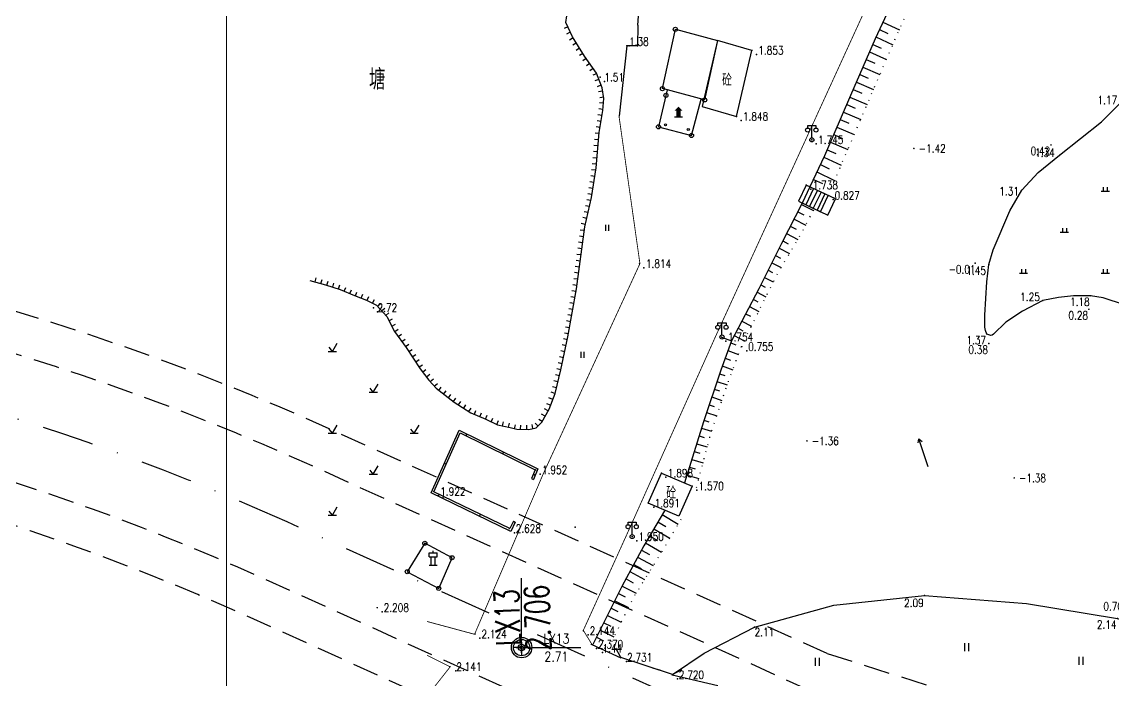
# Model space of a CAD drawing. Extents: x 500036 to 1001740, y 2543128 to 5086681.
# Drawn here: x 500587.9 to 500721.3, y 2544209.9 to 2544290.3 of the extents above; entities that cross this region are included whole.
import ezdxf
from ezdxf.enums import TextEntityAlignment as Align

# ---------------------------------------------------------------- set-up
doc = ezdxf.new("R2010")
doc.units = 0
doc.header["$LTSCALE"] = 0.5
for name, pattern in [('DASHDOT', [25.4, 12.7, -6.35, 0, -6.35]), ('HIDDEN', [9.525, 6.35, -3.175]), ('X4', [1.6, 0, -1.6]), ('X5', [3, 2, -1])]:
    doc.linetypes.add(name, pattern=pattern)
doc.layers.get('0').update_dxf_attribs({"linetype": 'CONTINUOUS', "lineweight": 5})
for name, color, linetype in [('GCD', 8, 'CONTINUOUS'), ('L-道路中线', 6, 'DASHDOT'), ('地形图', 8, 'CONTINUOUS'), ('控制导线点', 7, 'CONTINUOUS'), ('路基边线', 1, 'CONTINUOUS'), ('路面边线', 7, 'CONTINUOUS')]:
    doc.layers.add(name, color=color, linetype=linetype)
doc.styles.add('HZ', font='romans.shx', dxfattribs={"width": 0.8, "bigfont": 'hztxt.shx'})
doc.styles.get("Standard").update_dxf_attribs({"font": 'simplex1.shx', "width": 0.7, "bigfont": 'hztxt.shx'})
doc.linetypes.add('10421', pattern='A,2,[150,AAA.SHX,S=1,R=0,X=0,Y=1],1e-11', length=2)
doc.linetypes.add('10422', pattern='A,2,[150,AAA.SHX,S=1,R=0,X=0,Y=1],2,[177,AAA.SHX,S=1,R=0,X=0,Y=0.8],1e-09', length=4)

# ---------------------------------------------------------------- blocks, each defined once
blk = doc.blocks.new('控制导线点')
at = {"layer": '控制导线点'}
for p, q in [((500961.792, 2543567.946, 3.298), (500960.192, 2543567.946)), ((500962.192, 2543568.346, 3.298), (500962.192, 2543569.946)), ((500962.592, 2543567.946, 3.298), (500964.192, 2543567.946)), ((500962.192, 2543567.546, 3.298), (500962.192, 2543565.946))]:
    blk.add_line(p, q, dxfattribs=at)
for centre, radius in [((500962.192, 2543567.946), 2.5), ((500962.192, 2543567.946), 2), ((500962.192, 2543567.946, 3.298), 0.4)]:
    blk.add_circle(centre, radius, dxfattribs=at)
blk = doc.blocks.new('GC200')
at = {"linetype": 'Continuous', "const_width": 0.2, "flags": 128}
blk.add_lwpolyline([(-0.1, 0, 1), (0.1, 0, 1)], format="xyb", close=True, dxfattribs=at)
blk = doc.blocks.new('gc116')
for p, q in [((-1.3, 0), (-0.8, 0)), ((0, 1.3), (0, 0.8)), ((1.3, 0), (0.8, 0)), ((0, -1.3), (0, -0.8))]:
    blk.add_line(p, q)
blk.add_circle((0, 0), 0.8)
blk.add_point((0, 0))
blk = doc.blocks.new('gc121')
for p, q in [((-0.5, -1), (-0.5, 1)), ((0.5, -1), (0.5, 1))]:
    blk.add_line(p, q)
blk = doc.blocks.new('gc123')
for p, q in [((-1, 0), (1, 0)), ((0, 0), (-0.8, 1)), ((0, 0), (1.2, 2))]:
    blk.add_line(p, q)
blk = doc.blocks.new('O9')
blk.add_line((-0.001, 0), (0.001, 0))
for points in [[(-0.001, 0.0015), (0, 0.0025), (0.001, 0.0015)], [(-0.0005, 0.0015), (0.0005, 0.0015), (-0.0005, 0), (0.0005, 0)]]:
    blk.add_solid(points)
blk = doc.blocks.new('ST')
for p, q in [((-0.001, 0.003), (0.001, 0.003)), ((-0.001, 0.002), (0.001, 0.002)), ((-0.001, 0), (0.001, 0))]:
    blk.add_line(p, q)
for points in [[(-0.001, 0.002), (-0.001, 0.003)], [(0, 0.003), (0, 0.0035)], [(0.001, 0.002), (0.001, 0.003)], [(-0.0005, 0), (-0.0005, 0.002)], [(0.0005, 0), (0.0005, 0.002)]]:
    blk.add_lwpolyline(points)
blk = doc.blocks.new('VE')
for p, q in [((-0.0004, 0.0015), (-0.0004, 0)), ((0, 0), (0, 0)), ((0.0004, 0), (0.0004, 0.0015))]:
    blk.add_line(p, q)
blk = doc.blocks.new('HM')
for p, q in [((0, 0), (0.00725, 0)), ((0.00325, 0), (0.00325, 0)), ((0.00635, 0.0005), (0.00725, 0)), ((0.00725, 0), (0.00635, -0.0005))]:
    blk.add_line(p, q)
blk = doc.blocks.new('S5')
blk.add_circle((0, 0), 0.00025)
blk = doc.blocks.new('gc097')
for p, q in [((-1, 2.9), (-1, 3.5)), ((-1, 3.5), (1, 3.5)), ((0, 0.5), (0, 3.5)), ((1, 3.5), (1, 2.9))]:
    blk.add_line(p, q)
for centre in [(-1, 2.4), (1, 2.4), (0, 0)]:
    blk.add_circle(centre, 0.5)
blk = doc.blocks.new('TA')
at = {"style": 'HZ', "width": 0.8}
blk.add_text('塘', height=0.005, dxfattribs=at).set_placement((-0.00014, -0.00226), align=Align.CENTER)
blk = doc.blocks.new('gc119')
for p, q in [((-1, 0), (1, 0)), ((-0.5, 1), (-0.5, 0)), ((0.5, 1), (0.5, 0))]:
    blk.add_line(p, q)

msp = doc.modelspace()

# ---------------------------------------------------------------- linework, layer by layer
msp.add_lwpolyline([(500612.923, 2544631.656), (500974.652, 2544631.656), (500974.652, 2544158.863), (500612.923, 2544158.863)], close=True)
at = {"layer": 'L-道路中线'}
msp.add_lwpolyline([(501372.798, 2544141.402), (501295.572, 2544140.992, 0.2016589), (501252.796, 2544122.74), (501210.097, 2544078.662, -0.2073104), (501166.019, 2544060.418), (501019.295, 2544062.821, -0.102157), (500960.096, 2544076.059), (500620.317, 2544229.262, 0.0874253), (500519.419, 2544254.939), (500155.262, 2544282.222), (500036.321, 2544282.222)], format="xyb", dxfattribs=at)
at = {"layer": '地形图', "linetype": 'Continuous'}
for p, q in [((500663.187, 2544289.944), (500665.251, 2544316.664)), ((500654.625, 2544289.745), (500654.172, 2544289.532)), ((500693.145, 2544290.312), (500695.16, 2544289.374)), ((500654.943, 2544289.066), (500654.491, 2544288.853)), ((500655.275, 2544288.394), (500654.852, 2544288.127)), ((500667.8, 2544289.42), (500667.799, 2544289.421)), ((500692.3, 2544288.499), (500694.353, 2544287.543)), ((500692.722, 2544289.406), (500693.739, 2544288.932)), ((500655.676, 2544287.76), (500655.253, 2544287.493)), ((500656.077, 2544287.126), (500655.654, 2544286.859)), ((500691.897, 2544287.584), (500692.936, 2544287.135)), ((500656.478, 2544286.492), (500656.055, 2544286.225)), ((500656.891, 2544285.866), (500656.48, 2544285.581)), ((500691.103, 2544285.748), (500692.144, 2544285.298)), ((500691.5, 2544286.666), (500693.579, 2544285.767)), ((500657.319, 2544285.25), (500656.908, 2544284.965)), ((500657.746, 2544284.634), (500657.335, 2544284.349)), ((500690.706, 2544284.831), (500692.791, 2544283.928)), ((500658.155, 2544284.008), (500657.688, 2544283.829)), ((500658.422, 2544283.307), (500657.955, 2544283.129)), ((500689.912, 2544282.995), (500692.004, 2544282.09)), ((500690.309, 2544283.913), (500691.353, 2544283.461)), ((500658.69, 2544282.607), (500658.223, 2544282.428)), ((500658.888, 2544281.887), (500658.396, 2544281.797)), ((500689.515, 2544282.077), (500690.562, 2544281.624)), ((500658.993, 2544280.404), (500658.495, 2544280.451)), ((500659.023, 2544281.149), (500658.531, 2544281.059)), ((500688.722, 2544280.241), (500689.773, 2544279.788)), ((500689.118, 2544281.159), (500691.218, 2544280.255)), ((500658.814, 2544278.915), (500658.32, 2544278.993)), ((500658.923, 2544279.657), (500658.425, 2544279.704)), ((500688.327, 2544279.322), (500690.43, 2544278.417)), ((500658.58, 2544277.434), (500658.086, 2544277.512)), ((500658.697, 2544278.175), (500658.203, 2544278.252)), ((500687.536, 2544277.486), (500689.642, 2544276.578)), ((500687.931, 2544278.404), (500688.984, 2544277.951)), ((500658.472, 2544276.692), (500657.975, 2544276.738)), ((500687.14, 2544276.567), (500688.194, 2544276.113)), ((500658.333, 2544275.198), (500657.836, 2544275.245)), ((500658.403, 2544275.945), (500657.905, 2544275.991)), ((500686.745, 2544275.649), (500688.855, 2544274.74)), ((500658.195, 2544273.705), (500657.697, 2544273.751)), ((500658.264, 2544274.451), (500657.766, 2544274.498)), ((500685.948, 2544273.814), (500688.034, 2544272.824)), ((500686.349, 2544274.73), (500687.405, 2544274.275)), ((500658.037, 2544272.213), (500657.543, 2544272.289)), ((500658.125, 2544272.958), (500657.627, 2544273.004)), ((500685.519, 2544272.911), (500686.579, 2544272.407)), ((500657.811, 2544270.731), (500657.317, 2544270.806)), ((500657.924, 2544271.472), (500657.43, 2544271.547)), ((500684.661, 2544271.105), (500685.756, 2544270.584)), ((500685.09, 2544272.008), (500687.246, 2544270.984)), ((500657.698, 2544269.989), (500657.204, 2544270.065)), ((500683.78, 2544270.416), (500682.835, 2544268.429)), ((500683.78, 2544270.416, 0.827), (500682.835, 2544268.429, 0.827)), ((500684.232, 2544270.201), (500683.287, 2544268.214)), ((500684.683, 2544269.987), (500683.738, 2544268)), ((500686.457, 2544269.143), (500683.78, 2544270.416)), ((500687.36, 2544268.714, 0.827), (500683.78, 2544270.416, 0.827)), ((500685.135, 2544269.772), (500684.19, 2544267.785)), ((500685.586, 2544269.557), (500684.641, 2544267.57)), ((500657.444, 2544268.512), (500656.956, 2544268.623)), ((500657.585, 2544269.248), (500657.09, 2544269.323)), ((500682.835, 2544268.429), (500685.512, 2544267.156)), ((500682.835, 2544268.429, 0.827), (500686.415, 2544266.727, 0.827)), ((500686.038, 2544269.342), (500685.093, 2544267.356)), ((500685.512, 2544267.156, 0.827), (500686.457, 2544269.143, 0.827)), ((500686.415, 2544266.727, 0.827), (500687.36, 2544268.714, 0.827)), ((500657.108, 2544267.05), (500656.621, 2544267.161)), ((500657.276, 2544267.781), (500656.789, 2544267.892)), ((500682.743, 2544267.152), (500683.464, 2544266.783)), ((500683.199, 2544268.043), (500684.649, 2544267.3)), ((500656.773, 2544265.587), (500656.286, 2544265.699)), ((500656.941, 2544266.319), (500656.454, 2544266.43)), ((500682.287, 2544266.262), (500683.72, 2544265.528)), ((500656.548, 2544264.106), (500656.052, 2544264.172)), ((500656.647, 2544264.849), (500656.152, 2544264.915)), ((500681.375, 2544264.482), (500682.756, 2544263.775)), ((500681.831, 2544265.372), (500682.543, 2544265.007)), ((500656.448, 2544263.362), (500655.953, 2544263.429)), ((500680.919, 2544263.592), (500681.582, 2544263.253)), ((500656.249, 2544261.875), (500655.753, 2544261.942)), ((500656.349, 2544262.619), (500655.853, 2544262.685)), ((500680.018, 2544261.807), (500680.625, 2544261.502)), ((500680.467, 2544262.7), (500681.741, 2544262.06)), ((500656.05, 2544260.389), (500655.554, 2544260.455)), ((500656.149, 2544261.132), (500655.654, 2544261.198)), ((500679.569, 2544260.913), (500680.721, 2544260.334)), ((500623.739, 2544258.587), (500623.868, 2544259.07)), ((500624.463, 2544258.393), (500624.592, 2544258.876)), ((500655.851, 2544258.902), (500655.355, 2544258.968)), ((500655.95, 2544259.645), (500655.455, 2544259.712)), ((500678.671, 2544259.126), (500679.754, 2544258.582)), ((500679.12, 2544260.02), (500679.665, 2544259.746)), ((500625.185, 2544258.191), (500625.339, 2544258.667)), ((500625.899, 2544257.96), (500626.053, 2544258.436)), ((500626.613, 2544257.73), (500626.766, 2544258.206)), ((500627.308, 2544257.451), (500627.506, 2544257.91)), ((500627.996, 2544257.153), (500628.195, 2544257.612)), ((500655.638, 2544257.417), (500655.146, 2544257.504)), ((500655.751, 2544258.159), (500655.256, 2544258.225)), ((500678.222, 2544258.233), (500678.765, 2544257.96)), ((500628.688, 2544256.863), (500628.86, 2544257.333)), ((500629.392, 2544256.605), (500629.564, 2544257.075)), ((500630.093, 2544256.34), (500630.326, 2544256.783)), ((500630.757, 2544255.991), (500630.99, 2544256.434)), ((500655.508, 2544256.679), (500655.016, 2544256.766)), ((500677.301, 2544256.458), (500677.855, 2544256.167)), ((500677.765, 2544257.343), (500678.855, 2544256.771)), ((500631.377, 2544255.585), (500631.746, 2544255.922)), ((500631.883, 2544255.031), (500632.252, 2544255.368)), ((500632.388, 2544254.477), (500632.758, 2544254.815)), ((500655.247, 2544255.202), (500654.755, 2544255.288)), ((500655.378, 2544255.94), (500654.885, 2544256.027)), ((500676.836, 2544255.572), (500677.965, 2544254.98)), ((500632.772, 2544253.838), (500633.214, 2544254.071)), ((500654.987, 2544253.724), (500654.494, 2544253.811)), ((500655.117, 2544254.463), (500654.625, 2544254.55)), ((500675.907, 2544253.801), (500677.075, 2544253.188)), ((500676.371, 2544254.687), (500676.946, 2544254.385)), ((500633.122, 2544253.174), (500633.564, 2544253.408)), ((500633.476, 2544252.513), (500633.882, 2544252.805)), ((500633.913, 2544251.904), (500634.32, 2544252.196)), ((500654.726, 2544252.247), (500654.234, 2544252.334)), ((500654.857, 2544252.986), (500654.364, 2544253.073)), ((500675.442, 2544252.916), (500676.036, 2544252.604)), ((500634.351, 2544251.295), (500634.757, 2544251.587)), ((500634.788, 2544250.686), (500635.195, 2544250.978)), ((500654.424, 2544250.778), (500653.935, 2544250.884)), ((500654.582, 2544251.511), (500654.094, 2544251.617)), ((500674.547, 2544251.13), (500675.192, 2544250.892)), ((500674.977, 2544252.03), (500676.186, 2544251.396)), ((500635.209, 2544250.065), (500635.624, 2544250.343)), ((500635.625, 2544249.441), (500636.041, 2544249.719)), ((500654.265, 2544250.045), (500653.776, 2544250.151)), ((500674.201, 2544250.191), (500675.491, 2544249.717)), ((500636.042, 2544248.818), (500636.458, 2544249.095)), ((500636.459, 2544248.194), (500636.874, 2544248.472)), ((500653.948, 2544248.579), (500653.459, 2544248.685)), ((500654.106, 2544249.312), (500653.618, 2544249.418)), ((500673.511, 2544248.314), (500674.797, 2544247.841)), ((500673.856, 2544249.253), (500674.5, 2544249.016)), ((500636.9, 2544247.588), (500637.298, 2544247.891)), ((500637.355, 2544246.992), (500637.753, 2544247.295)), ((500653.608, 2544247.118), (500653.123, 2544247.239)), ((500653.788, 2544247.846), (500653.303, 2544247.967)), ((500673.177, 2544247.372), (500673.82, 2544247.155)), ((500637.821, 2544246.404), (500638.199, 2544246.732)), ((500638.312, 2544245.837), (500638.69, 2544246.164)), ((500638.861, 2544245.333), (500639.165, 2544245.73)), ((500653.247, 2544245.662), (500652.762, 2544245.783)), ((500653.428, 2544246.39), (500652.942, 2544246.511)), ((500672.538, 2544245.476), (500673.161, 2544245.267)), ((500672.858, 2544246.424), (500674.116, 2544246)), ((500639.457, 2544244.877), (500639.761, 2544245.275)), ((500640.053, 2544244.422), (500640.357, 2544244.82)), ((500640.65, 2544243.967), (500640.953, 2544244.365)), ((500652.798, 2544244.234), (500652.331, 2544244.412)), ((500653.065, 2544244.935), (500652.597, 2544245.113)), ((500672.219, 2544244.529), (500673.467, 2544244.108)), ((500641.276, 2544243.556), (500641.544, 2544243.978)), ((500641.91, 2544243.154), (500642.177, 2544243.576)), ((500642.543, 2544242.752), (500642.811, 2544243.175)), ((500643.212, 2544242.419), (500643.408, 2544242.879)), ((500652.238, 2544242.845), (500651.799, 2544243.085)), ((500652.531, 2544243.533), (500652.064, 2544243.711)), ((500671.899, 2544243.581), (500672.525, 2544243.37)), ((500643.902, 2544242.124), (500644.098, 2544242.584)), ((500644.592, 2544241.83), (500644.788, 2544242.29)), ((500645.269, 2544241.509), (500645.484, 2544241.96)), ((500645.947, 2544241.187), (500646.161, 2544241.639)), ((500646.67, 2544240.996), (500646.78, 2544241.483)), ((500651.516, 2544241.53), (500651.078, 2544241.77)), ((500651.877, 2544242.187), (500651.438, 2544242.428)), ((500671.26, 2544241.686), (500671.889, 2544241.474)), ((500671.58, 2544242.634), (500672.834, 2544242.211)), ((500647.401, 2544240.83), (500647.512, 2544241.318)), ((500648.129, 2544240.651), (500648.251, 2544241.136)), ((500648.871, 2544240.579), (500648.875, 2544241.079)), ((500649.621, 2544240.573), (500649.625, 2544241.073)), ((500650.362, 2544240.669), (500650.266, 2544241.159)), ((500651.007, 2544240.984), (500650.656, 2544241.34)), ((500670.963, 2544240.731), (500672.213, 2544240.349)), ((500642.192, 2544239.791), (500642.302, 2544240.015)), ((500670.378, 2544238.819), (500671.675, 2544238.422)), ((500670.67, 2544239.775), (500671.301, 2544239.582)), ((500646.676, 2544237.579), (500646.786, 2544237.803)), ((500670.085, 2544237.863), (500670.752, 2544237.659)), ((500639.766, 2544236.308), (500639.538, 2544236.41)), ((500669.793, 2544236.906), (500671.163, 2544236.487)), ((500650.432, 2544235.095), (500650.662, 2544234.998)), ((500669.208, 2544234.994), (500670.651, 2544234.552)), ((500669.5, 2544235.95), (500670.204, 2544235.735)), ((500639.435, 2544232.364), (500639.326, 2544232.139)), ((500643.938, 2544230.191), (500643.829, 2544229.966)), ((500666.161, 2544230.156), (500668.123, 2544229.001)), ((500665.147, 2544228.432), (500667.102, 2544227.282)), ((500665.654, 2544229.294), (500666.633, 2544228.718)), ((500664.64, 2544227.57), (500665.615, 2544226.996)), ((500663.645, 2544225.835), (500664.621, 2544225.31)), ((500664.133, 2544226.708), (500666.08, 2544225.562)), ((500663.171, 2544224.955), (500665.068, 2544223.933)), ((500662.222, 2544223.194), (500664.011, 2544222.23)), ((500662.696, 2544224.075), (500663.618, 2544223.578)), ((500661.748, 2544222.314), (500662.615, 2544221.847)), ((500660.826, 2544220.539), (500661.658, 2544220.123)), ((500661.274, 2544221.433), (500662.985, 2544220.577)), ((500660.379, 2544219.645), (500662.046, 2544218.811)), ((500659.484, 2544217.856), (500661.158, 2544217.018)), ((500659.931, 2544218.751), (500660.767, 2544218.333)), ((500659.036, 2544216.962), (500659.876, 2544216.542)), ((500658.142, 2544215.173), (500658.984, 2544214.752)), ((500658.589, 2544216.068), (500660.271, 2544215.226)), ((500650.239, 2544213.92), (500656.239, 2544213.92)), ((500661.102, 2544212.72), (500660.524, 2544213.862)), ((500661.092, 2544212.7), (500661.102, 2544212.72)), ((500667.421, 2544210.646), (500668.563, 2544211.224)), ((500667.399, 2544210.608), (500667.421, 2544210.646))]:
    msp.add_line(p, q, dxfattribs=at)
at = {"layer": '地形图', "linetype": 'X5'}
msp.add_line((500667.421, 2544210.646), (500661.102, 2544212.72), dxfattribs=at)
at = {"layer": '地形图', "linetype": '10421', "flags": 128}
msp.add_lwpolyline([(500751.828, 2544218.308), (500743.478, 2544223.963), (500741.913, 2544224.655), (500740.268, 2544225.036), (500736.89, 2544224.982), (500735.876, 2544225.105), (500734.744, 2544225.448), (500733.348, 2544226.226), (500727.764, 2544229.804), (500727.332, 2544230.244), (500727.128, 2544230.746), (500726.965, 2544231.359), (500727.073, 2544232.232), (500727.217, 2544232.942), (500729.398, 2544239.246), (500730.008, 2544241.715), (500730.507, 2544243.935), (500731.476, 2544247.418), (500731.594, 2544248.561), (500731.571, 2544249.703), (500731.373, 2544250.471), (500730.65, 2544251.268), (500729.811, 2544251.81), (500726.183, 2544253.815), (500722.683, 2544255.764), (500720.073, 2544256.647), (500718.528, 2544256.899), (500716.433, 2544256.877), (500714.603, 2544256.685), (500712.682, 2544256.304), (500710.228, 2544255.007), (500708.163, 2544253.681), (500706.684, 2544252.215), (500706.497, 2544252.095), (500706.321, 2544252.053), (500706.075, 2544252.112), (500705.858, 2544252.214), (500705.673, 2544252.639), (500705.61, 2544253.066), (500705.593, 2544254.54), (500705.856, 2544258.589), (500706.093, 2544260.71), (500706.62, 2544262.499), (500708.675, 2544267.258), (500710.126, 2544269.807), (500712.118, 2544271.954), (500714.747, 2544274.072), (500719.857, 2544278.15), (500722.382, 2544280.64), (500724.444, 2544284.136), (500726.573, 2544288.956), (500731.579, 2544298.81), (500732.291, 2544300.015), (500732.679, 2544301.597), (500732.535, 2544302.741), (500731.627, 2544303.763), (500725.289, 2544308.511), (500723.841, 2544309.386), (500719.015, 2544310.92), (500718.588, 2544311.351), (500718.38, 2544311.717), (500718.373, 2544312.29), (500718.469, 2544312.792), (500726.375, 2544328.993), (500732.87, 2544343.05), (500734.09, 2544345.607), (500741.539, 2544360.248), (500742.284, 2544361.221), (500744.512, 2544363.276), (500745.077, 2544364.072), (500745.83, 2544365.316), (500750.719, 2544375.332), (500752.034, 2544377.447), (500753.152, 2544379.037), (500756.099, 2544382.681), (500757.179, 2544384.59), (500758.034, 2544387.159), (500759.511, 2544398.075), (500759.989, 2544400.572), (500761.203, 2544404.147), (500763.465, 2544409.907), (500763.937, 2544411.449), (500764.381, 2544413.612), (500766.33, 2544420.699), (500766.992, 2544422.07), (500768.222, 2544422.933), (500770.083, 2544423.655), (500770.995, 2544423.832), (500773.391, 2544423.773), (500776.854, 2544423.336), (500781.317, 2544422.544), (500788.45, 2544420.815), (500792.487, 2544419.489), (500805.896, 2544412.731), (500808.767, 2544410.975), (500817.322, 2544406.853), (500819.274, 2544405.621), (500822.164, 2544403.458), (500825.651, 2544401.178), (500827.528, 2544400.364), (500836.578, 2544397.148), (500847.324, 2544392.841), (500866.073, 2544386.06), (500868.131, 2544385.093), (500869.506, 2544384.103), (500871.51, 2544382.51), (500873.622, 2544381.639), (500875.283, 2544381.37), (500877.148, 2544381.174), (500879.325, 2544380.443), (500882.247, 2544379.286), (500885.09, 2544377.837), (500886.698, 2544377.339), (500888.787, 2544376.723), (500890.343, 2544376.124), (500891.859, 2544375.31), (500892.842, 2544374.501), (500893.834, 2544373.26), (500897.045, 2544370.462)], dxfattribs=at)
at = {"layer": '地形图', "linetype": 'Continuous', "const_width": 0.1, "flags": 128}
for points in [[(500741.045, 2544400), (500740.855, 2544399.711), (500739.994, 2544397.939), (500734.464, 2544385.336), (500723.913, 2544363.301), (500714.704, 2544343.724), (500704.345, 2544321.025), (500683.785, 2544276.125), (500672.767, 2544252.085)], [(500643.252, 2544215.578), (500651.678, 2544235.24), (500663.45, 2544260.812), (500660.893, 2544278.822)], [(500657.578, 2544214.317), (500656.532, 2544216.028), (500661.848, 2544227.734), (500672.767, 2544252.085)], [(500643.302, 2544215.528), (500637.424, 2544217.112)], [(500640.226, 2544211.585), (500637.424, 2544212.981)], [(500635.911, 2544206.048), (500640.226, 2544211.535)]]:
    msp.add_lwpolyline(points, dxfattribs=at)
at = {"layer": '地形图', "linetype": 'X4', "flags": 128}
for points in [[(500686.457, 2544269.143), (500693.908, 2544286.535), (500700.887, 2544302.36), (500706.01, 2544314.394), (500708.975, 2544321.605), (500712.305, 2544328.156), (500715.128, 2544333.586), (500716.539, 2544336.688), (500717.154, 2544338.716), (500718.349, 2544342.594), (500720.859, 2544348.9), (500723.821, 2544356.364), (500726.614, 2544363.4), (500728.82, 2544367.881), (500731.982, 2544374.333), (500734.814, 2544379.467), (500737.459, 2544384.141), (500739.216, 2544387.973), (500741.482, 2544392.802), (500743.152, 2544396.378), (500744.26, 2544398.754), (500745.045, 2544400)], [(500670.364, 2544233.467), (500672.076, 2544239.939), (500673.929, 2544245.492), (500675.897, 2544250.815), (500680.12, 2544259.318), (500683.159, 2544264.457), (500684.702, 2544267.4)], [(500668.461, 2544229.569), (500666.068, 2544225.542), (500662.668, 2544220.068), (500659.646, 2544213.965)]]:
    msp.add_lwpolyline(points, dxfattribs=at)
at = {"layer": '地形图', "linetype": 'Continuous', "flags": 128}
for points in [[(500721.638, 2544353.901), (500718.687, 2544347.425), (500716.654, 2544342.839), (500716.024, 2544341.061), (500715.081, 2544338.547), (500713.848, 2544335.452), (500712.565, 2544332.525), (500710.994, 2544329.121), (500709.264, 2544325.874), (500707.745, 2544322.733), (500706.532, 2544320.064), (500704.203, 2544314.431), (500701.548, 2544308.593), (500699.224, 2544303.418), (500696.512, 2544297.544), (500692.201, 2544288.286), (500689.206, 2544281.365), (500686.025, 2544273.976), (500684.232, 2544270.201)], [(500663.187, 2544289.944), (500663.143, 2544287.414), (500661.848, 2544287.397), (500660.893, 2544278.822)], [(500683.287, 2544268.214), (500680.753, 2544263.269), (500677.975, 2544257.742), (500674.645, 2544251.398), (500673.324, 2544247.808), (500671.202, 2544241.512), (500668.915, 2544234.038)], [(500648.203, 2544229.241), (500647.656, 2544228.119), (500637.935, 2544232.81), (500641.351, 2544240.484), (500650.974, 2544235.737), (500650.439, 2544234.468)], [(500647.979, 2544229.351), (500647.54, 2544228.452), (500638.262, 2544232.93), (500641.474, 2544240.145), (500650.652, 2544235.617), (500650.208, 2544234.566)], [(500650.208, 2544234.566), (500650.439, 2544234.468)], [(500666.446, 2544230.638), (500663.927, 2544226.36), (500661.283, 2544221.452), (500657.694, 2544214.279)], [(500647.979, 2544229.351), (500648.203, 2544229.241)], [(500667.378, 2544210.571), (500667.421, 2544210.646), (500661.102, 2544212.72), (500661.092, 2544212.7)]]:
    msp.add_lwpolyline(points, dxfattribs=at)
at = {"layer": '地形图', "linetype": 'Continuous'}
for points in [[(500623.106, 2544258.756), (500625.028, 2544258.242), (500626.809, 2544257.666), (500628.55, 2544256.914), (500630.04, 2544256.368), (500631.236, 2544255.739), (500632.496, 2544254.359), (500633.457, 2544252.54), (500634.86, 2544250.586), (500636.6, 2544247.983), (500637.663, 2544246.587), (500638.528, 2544245.587), (500640.756, 2544243.886), (500642.773, 2544242.606), (500644.605, 2544241.824), (500646.058, 2544241.135), (500647.592, 2544240.787), (500648.401, 2544240.583), (500649.862, 2544240.572), (500650.766, 2544240.747), (500651.464, 2544241.434), (500652.341, 2544243.033), (500653.071, 2544244.952), (500653.792, 2544247.861), (500654.658, 2544251.861), (500655.695, 2544257.738), (500656.708, 2544265.304), (500657.529, 2544268.885), (500658.084, 2544272.521), (500658.486, 2544276.834), (500658.911, 2544279.532), (500659.05, 2544281.003), (500658.816, 2544282.277), (500658.122, 2544284.092), (500656.695, 2544286.148), (500655.21, 2544288.497), (500654.388, 2544290.251), (500654.656, 2544291.898)], [(500666.787, 2544282.033), (500665.72, 2544277.52), (500669.75, 2544276.47), (500670.941, 2544280.922)]]:
    msp.add_lwpolyline(points, dxfattribs=at)
for points in [[(500667.78, 2544289.44), (500672.94, 2544288.06), (500671.36, 2544280.81), (500666.2, 2544282.19)], [(500637.16, 2544226.66), (500635.01, 2544223.18), (500638.86, 2544221.15), (500640.49, 2544224.89)]]:
    msp.add_lwpolyline(points, close=True, dxfattribs=at)
at = {"layer": '地形图', "linetype": 'Continuous', "flags": 128}
for points, elevation in [([(500675.256, 2544278.793), (500677.135, 2544286.861), (500672.94, 2544288.06), (500671.061, 2544279.992)], 1.848), ([(500686.457, 2544269.143), (500683.78, 2544270.416), (500682.835, 2544268.429), (500685.512, 2544267.156)], 0.827), ([(500664.469, 2544231.566), (500666.079, 2544235.23), (500669.835, 2544233.645), (500668.225, 2544229.981)], 1.891)]:
    msp.add_lwpolyline(points, close=True, dxfattribs=dict(at, elevation=elevation))
at = {"layer": '地形图', "linetype": 'Continuous', "elevation": 1.754, "flags": 128}
msp.add_lwpolyline([(500673.426, 2544251.849), (500674.645, 2544251.398)], dxfattribs=at)
at = {"layer": '地形图', "linetype": '10421', "elevation": 2.138, "flags": 128}
msp.add_lwpolyline([(500667.421, 2544210.646), (500671.307, 2544213.243), (500677.462, 2544216.415), (500687.14, 2544219.101), (500698.241, 2544220.282), (500710.716, 2544219.315), (500721.802, 2544217.475), (500731.552, 2544214.361), (500737.689, 2544212.834), (500742.286, 2544212.678), (500746.381, 2544213.34), (500748.391, 2544214.483), (500751.055, 2544216.602)], dxfattribs=at)
at = {"layer": '地形图', "linetype": '10422', "flags": 128}
for points in [[(500657.578, 2544214.317), (500661.102, 2544212.67)], [(500667.371, 2544210.596), (500672.961, 2544209.289)]]:
    msp.add_lwpolyline(points, dxfattribs=at)
at = {"layer": '地形图'}
for centre in [(500667.78, 2544289.44), (500666.2, 2544282.19), (500666.63, 2544281.37), (500671.36, 2544280.81), (500665.72, 2544277.52), (500669.75, 2544276.47), (500637.16, 2544226.66), (500640.49, 2544224.89), (500635.01, 2544223.18), (500638.86, 2544221.15)]:
    msp.add_circle(centre, 0.25, dxfattribs=at)
at = {"layer": '地形图', "linetype": 'Continuous'}
for p in [(500661.848, 2544287.397), (500663.143, 2544287.414), (500658.609, 2544283.576, 1.51), (500630.875, 2544255.428, 2.72), (500655.546, 2544228.627, 1.97), (500658.377, 2544213.834, 1.44)]:
    msp.add_point(p, dxfattribs=at)
at = {"layer": '地形图'}
for p in [(500662.128, 2544287.434, 1.38), (500677.689, 2544286.361, 1.853), (500659.109, 2544283.076, 1.51), (500675.81, 2544278.293, 1.848), (500685.011, 2544275.43, 1.745), (500684.334, 2544269.916, 1.738), (500687.068, 2544268.643, 0.827), (500663.935, 2544260.312, 1.814), (500631.375, 2544254.928, 2.72), (500673.961, 2544251.349, 1.754), (500676.51, 2544250.173, 0.755), (500651.256, 2544235.117, 1.952), (500666.633, 2544234.73, 1.898), (500638.816, 2544232.48, 1.922), (500670.389, 2544233.145, 1.57), (500665.137, 2544231.066, 1.891), (500648.101, 2544227.952, 2.628), (500663.053, 2544226.977, 1.95), (500631.959, 2544218.299, 2.208), (500643.894, 2544215.078, 2.124), (500657.124, 2544215.478, 2.144), (500658.139, 2544213.817, 2.37), (500658.877, 2544213.334, 1.44), (500661.827, 2544212.22, 2.731), (500640.951, 2544211.085, 2.141), (500668.032, 2544210.096, 2.72)]:
    msp.add_point(p, dxfattribs=at)
at = {"layer": '控制导线点'}
msp.add_line((500648.989, 2544215.17, 1.057), (500648.989, 2544222.384, 1.057), dxfattribs=at)
at = {"layer": '路基边线', "linetype": 'HIDDEN'}
msp.add_line((500686.324, 2544213.212), (500714.912, 2544204.161), dxfattribs=at)
at = {"layer": '路基边线', "linetype": 'HIDDEN', "flags": 128}
for points in [[(500686.324, 2544213.212), (500625.455, 2544240.657, 0.0874253), (500520.353, 2544267.404), (500155.73, 2544294.722), (500036.321, 2544294.722)], [(500696.487, 2544181.206), (500615.179, 2544217.867, 0.0874253), (500518.485, 2544242.474), (500154.794, 2544269.722), (500036.321, 2544269.722)]]:
    msp.add_lwpolyline(points, format="xyb", dxfattribs=at)
at = {"layer": '路面边线', "linetype": 'HIDDEN', "flags": 128}
for points in [[(500684.269, 2544208.654), (500623.4, 2544236.099, 0.0874253), (500519.979, 2544262.418), (500155.542, 2544289.722), (500036.321, 2544289.722)], [(500698.807, 2544185.645), (500617.235, 2544222.425, 0.0874253), (500518.858, 2544247.46), (500154.981, 2544274.722), (500036.321, 2544274.722)]]:
    msp.add_lwpolyline(points, format="xyb", dxfattribs=at)

# ---------------------------------------------------------------- block references
at = {"layer": '地形图', "linetype": 'Continuous', "xscale": 0.5, "yscale": 0.5}
for name, p in [('GC200', (500677.135, 2544286.861, 1.853)), ('GC200', (500675.256, 2544278.793, 1.848)), ('GC200', (500684.457, 2544275.93, 1.745)), ('GC200', (500683.78, 2544270.416, 1.738)), ('gc119', (500720.329, 2544269.648)), ('GC200', (500686.457, 2544269.143, 0.827)), ('gc119', (500715.329, 2544264.648)), ('GC200', (500663.4, 2544260.812, 1.814)), ('gc119', (500710.329, 2544259.648)), ('gc119', (500720.329, 2544259.648)), ('gc123', (500625.862, 2544250.099)), ('GC200', (500673.426, 2544251.849, 1.754)), ('GC200', (500675.899, 2544250.673, 0.755)), ('gc123', (500630.862, 2544245.099)), ('gc123', (500625.862, 2544240.099)), ('gc123', (500635.862, 2544240.099)), ('gc123', (500630.862, 2544235.099)), ('GC200', (500650.702, 2544235.617, 1.952)), ('GC200', (500666.079, 2544235.23, 1.898)), ('GC200', (500669.835, 2544233.645, 1.57)), ('GC200', (500638.262, 2544232.98, 1.922)), ('gc123', (500625.862, 2544230.099)), ('GC200', (500664.469, 2544231.566, 1.891)), ('GC200', (500647.49, 2544228.452, 2.628)), ('GC200', (500662.499, 2544227.477, 1.95)), ('GC200', (500631.348, 2544218.799, 2.208)), ('GC200', (500643.302, 2544215.578, 2.124)), ('GC200', (500656.532, 2544215.978, 2.144)), ('gc116', (500648.989, 2544213.92, 2.706)), ('GC200', (500657.528, 2544214.317, 2.37)), ('gc121', (500703.41, 2544213.98)), ('GC200', (500661.102, 2544212.72, 2.731)), ('gc121', (500685.14, 2544212.181)), ('gc121', (500717.379, 2544212.296)), ('GC200', (500640.226, 2544211.585, 2.141)), ('GC200', (500667.421, 2544210.596, 2.72))]:
    msp.add_blockref(name, p, dxfattribs=at)
at = {"layer": '地形图', "linetype": 'Continuous'}
for name, p, xscale, yscale, zscale in [('TA', (500631.408, 2544283.198), 500, 500, 500), ('O9', (500668.164, 2544278.742), 500, 500, 500), ('S5', (500666.58, 2544277.78), 500, 500, 500), ('gc097', (500684.457, 2544275.93, 1.745), 0.5, 0.5, 0.5), ('S5', (500669.364, 2544277.188), 500, 500, 500), ('VE', (500659.431, 2544264.815), 500, 500, 500), ('gc097', (500673.476, 2544251.849, 1.754), 0.5, 0.5, 0.5), ('VE', (500656.42, 2544249.292), 500, 500, 500), ('gc097', (500662.499, 2544227.477, 1.95), 0.5, 0.5, 0.5), ('ST', (500638.186, 2544223.999), 500, 500, 500)]:
    msp.add_blockref(name, p, dxfattribs=dict(at, xscale=xscale, yscale=yscale, zscale=zscale))
ref = msp.add_blockref('GC200', (500722.382, 2544280.64, 1.171), dxfattribs=dict(at, xscale=0.5, yscale=0.5, zscale=0.5))
ref.add_attrib('height', '1.17', dxfattribs={"layer": 'GCD', "linetype": 'Continuous', "height": 1, "style": 'HZ', "width": 0.8}).set_placement((500719.382, 2544280.79, 1.17), align=Align.MIDDLE_LEFT)
ref = msp.add_blockref('GC200', (500696.937, 2544274.883, -1.42), dxfattribs=dict(at, xscale=0.5, yscale=0.5, zscale=0.5))
ref.add_attrib('height', '-1.42', dxfattribs={"layer": 'GCD', "linetype": 'Continuous', "height": 1, "style": 'HZ', "width": 0.8}).set_placement((500697.537, 2544274.883, -1.42), align=Align.MIDDLE_LEFT)
ref = msp.add_blockref('GC200', (500713.694, 2544275.321, 0.424), dxfattribs=dict(at, xscale=0.5, yscale=0.5, zscale=0.5))
ref.add_attrib('height', '0.42', dxfattribs={"layer": 'GCD', "linetype": 'Continuous', "height": 1, "style": 'HZ', "width": 0.8}).set_placement((500711.194, 2544274.571, 0.42), align=Align.MIDDLE_LEFT)
ref = msp.add_blockref('GC200', (500714.747, 2544274.072, 1.343), dxfattribs=dict(at, xscale=0.5, yscale=0.5, zscale=0.5))
ref.add_attrib('height', '1.34', dxfattribs={"layer": 'GCD', "linetype": 'Continuous', "height": 1, "style": 'HZ', "width": 0.8}).set_placement((500711.747, 2544274.372, 1.34), align=Align.MIDDLE_LEFT)
ref = msp.add_blockref('GC200', (500710.126, 2544269.807, 1.307), dxfattribs=dict(at, xscale=0.5, yscale=0.5, zscale=0.5))
ref.add_attrib('height', '1.31', dxfattribs={"layer": 'GCD', "linetype": 'Continuous', "height": 1, "style": 'HZ', "width": 0.8}).set_placement((500707.376, 2544269.657, 1.31), align=Align.MIDDLE_LEFT)
ref = msp.add_blockref('GC200', (500704.425, 2544260.87, -0.005), dxfattribs=dict(at, xscale=0.5, yscale=0.5, zscale=0.5))
ref.add_attrib('height', '-0.01', dxfattribs={"layer": 'GCD', "linetype": 'Continuous', "height": 1, "style": 'HZ', "width": 0.8}).set_placement((500701.175, 2544260.12, -0.01), align=Align.MIDDLE_LEFT)
ref = msp.add_blockref('GC200', (500706.093, 2544260.71, 1.447), dxfattribs=dict(at, xscale=0.5, yscale=0.5, zscale=0.5))
ref.add_attrib('height', '1.45', dxfattribs={"layer": 'GCD', "linetype": 'Continuous', "height": 1, "style": 'HZ', "width": 0.8}).set_placement((500703.343, 2544259.96, 1.45), align=Align.MIDDLE_LEFT)
ref = msp.add_blockref('GC200', (500712.682, 2544256.304, 1.252), dxfattribs=dict(at, xscale=0.5, yscale=0.5, zscale=0.5))
ref.add_attrib('height', '1.25', dxfattribs={"layer": 'GCD', "linetype": 'Continuous', "height": 1, "style": 'HZ', "width": 0.8}).set_placement((500709.932, 2544256.754, 1.25), align=Align.MIDDLE_LEFT)
ref = msp.add_blockref('GC200', (500718.528, 2544256.899, 1.182), dxfattribs=dict(at, xscale=0.5, yscale=0.5, zscale=0.5))
ref.add_attrib('height', '1.18', dxfattribs={"layer": 'GCD', "linetype": 'Continuous', "height": 1, "style": 'HZ', "width": 0.8}).set_placement((500716.028, 2544256.149, 1.18), align=Align.MIDDLE_LEFT)
ref = msp.add_blockref('GC200', (500718.325, 2544255.241, 0.278), dxfattribs=dict(at, xscale=0.5, yscale=0.5, zscale=0.5))
ref.add_attrib('height', '0.28', dxfattribs={"layer": 'GCD', "linetype": 'Continuous', "height": 1, "style": 'HZ', "width": 0.8}).set_placement((500715.825, 2544254.491, 0.28), align=Align.MIDDLE_LEFT)
ref = msp.add_blockref('GC200', (500705.858, 2544252.214, 1.366), dxfattribs=dict(at, xscale=0.5, yscale=0.5, zscale=0.5))
ref.add_attrib('height', '1.37', dxfattribs={"layer": 'GCD', "linetype": 'Continuous', "height": 1, "style": 'HZ', "width": 0.8}).set_placement((500703.358, 2544251.464, 1.37), align=Align.MIDDLE_LEFT)
ref = msp.add_blockref('GC200', (500706.093, 2544251.058, 0.376), dxfattribs=dict(at, xscale=0.5, yscale=0.5, zscale=0.5))
ref.add_attrib('height', '0.38', dxfattribs={"layer": 'GCD', "linetype": 'Continuous', "height": 1, "style": 'HZ', "width": 0.8}).set_placement((500703.593, 2544250.308, 0.38), align=Align.MIDDLE_LEFT)
ref = msp.add_blockref('GC200', (500683.865, 2544239.16, -1.36), dxfattribs=dict(at, xscale=0.5, yscale=0.5, zscale=0.5))
ref.add_attrib('height', '-1.36', dxfattribs={"layer": 'GCD', "linetype": 'Continuous', "height": 1, "style": 'HZ', "width": 0.8}).set_placement((500684.465, 2544239.16, -1.36), align=Align.MIDDLE_LEFT)
at = {"layer": '地形图', "linetype": 'Continuous', "xscale": 500.0000000001073, "yscale": 500, "zscale": 500, "rotation": 107.8308643007783}
msp.add_blockref('HM', (500698.663, 2544235.984), dxfattribs=at)
at = {"layer": '地形图', "linetype": 'Continuous'}
ref = msp.add_blockref('GC200', (500709.194, 2544234.636, -1.38), dxfattribs=dict(at, xscale=0.5, yscale=0.5, zscale=0.5))
ref.add_attrib('height', '-1.38', dxfattribs={"layer": 'GCD', "linetype": 'Continuous', "height": 1, "style": 'HZ', "width": 0.8}).set_placement((500709.794, 2544234.636, -1.38), align=Align.MIDDLE_LEFT)
ref = msp.add_blockref('GC200', (500698.241, 2544220.282, 2.09), dxfattribs=dict(at, xscale=0.5, yscale=0.5, zscale=0.5))
ref.add_attrib('height', '2.09', dxfattribs={"layer": 'GCD', "linetype": 'Continuous', "height": 1, "style": 'HZ', "width": 0.8}).set_placement((500695.741, 2544219.382, 2.09), align=Align.MIDDLE_LEFT)
ref = msp.add_blockref('GC200', (500722.593, 2544219.711, 0.702), dxfattribs=dict(at, xscale=0.5, yscale=0.5, zscale=0.5))
ref.add_attrib('height', '0.70', dxfattribs={"layer": 'GCD', "linetype": 'Continuous', "height": 1, "style": 'HZ', "width": 0.8}).set_placement((500720.093, 2544218.961, 0.7), align=Align.MIDDLE_LEFT)
ref = msp.add_blockref('GC200', (500721.802, 2544217.475, 2.138), dxfattribs=dict(at, xscale=0.5, yscale=0.5, zscale=0.5))
ref.add_attrib('height', '2.14', dxfattribs={"layer": 'GCD', "linetype": 'Continuous', "height": 1, "style": 'HZ', "width": 0.8}).set_placement((500719.302, 2544216.725, 2.14), align=Align.MIDDLE_LEFT)
ref = msp.add_blockref('GC200', (500677.462, 2544216.415, 2.11), dxfattribs=dict(at, xscale=0.5, yscale=0.5, zscale=0.5))
ref.add_attrib('height', '2.11', dxfattribs={"layer": 'GCD', "linetype": 'Continuous', "height": 1, "style": 'HZ', "width": 0.8}).set_placement((500677.462, 2544215.815, 2.11), align=Align.MIDDLE_LEFT)
at = {"layer": '控制导线点', "xscale": 0.5, "yscale": 0.5, "zscale": 0.5}
msp.add_blockref('控制导线点', (250167.893, 1272429.947, 1.057), dxfattribs=at)

# ---------------------------------------------------------------- texts
at = {"layer": '地形图', "linetype": 'Continuous', "style": 'HZ', "width": 0.8}
for s, p in [('1.38', (500662.128, 2544287.434)), ('1.51', (500659.109, 2544283.076)), ('2.72', (500631.375, 2544254.928)), ('1.44', (500658.877, 2544213.334))]:
    msp.add_text(s, height=1, dxfattribs=at).set_placement(p)
for s, height, p in [('1.853', 1, (500679.46, 2544286.861)), ('砼', 1.5, (500674.096, 2544283.332)), ('1.848', 1, (500677.581, 2544278.793)), ('1.745', 1, (500686.782, 2544275.93)), ('1.738', 1, (500686.105, 2544270.416)), ('0.827', 1, (500688.782, 2544269.143)), ('1.814', 1, (500665.725, 2544260.812)), ('1.754', 1, (500675.751, 2544251.849)), ('0.755', 1, (500678.224, 2544250.673)), ('1.952', 1, (500653.027, 2544235.617)), ('1.898', 1, (500668.404, 2544235.23)), ('1.922', 1, (500640.587, 2544232.98)), ('砼', 1.5, (500667.279, 2544232.918)), ('1.570', 1, (500672.16, 2544233.645)), ('1.891', 1, (500666.794, 2544231.566)), ('2.628', 1, (500649.815, 2544228.452)), ('1.950', 1, (500664.824, 2544227.477)), ('2.208', 1, (500633.673, 2544218.799)), ('2.144', 1, (500658.857, 2544215.978)), ('2.124', 1, (500645.627, 2544215.578)), ('LX13', 1.2, (500653.239, 2544215.02)), ('2.370', 1, (500659.853, 2544214.317)), ('2.71', 1.2, (500653.239, 2544212.82)), ('2.731', 1, (500663.427, 2544212.72)), ('2.141', 1, (500642.551, 2544211.585)), ('2.720', 1, (500669.746, 2544210.596))]:
    msp.add_text(s, height=height, dxfattribs=at).set_placement(p, align=Align.MIDDLE)
at = {"layer": '控制导线点', "ltscale": 1000, "width": 0.7}
for s, p in [('LX13', (500647.137, 2544221.043, -6.285)), ('2.706', (500650.799, 2544221.591, -1.194))]:
    msp.add_text(s, height=3, rotation=91.98239, dxfattribs=at).set_placement(p, align=Align.MIDDLE_RIGHT)

doc.saveas('drawing.dxf')
